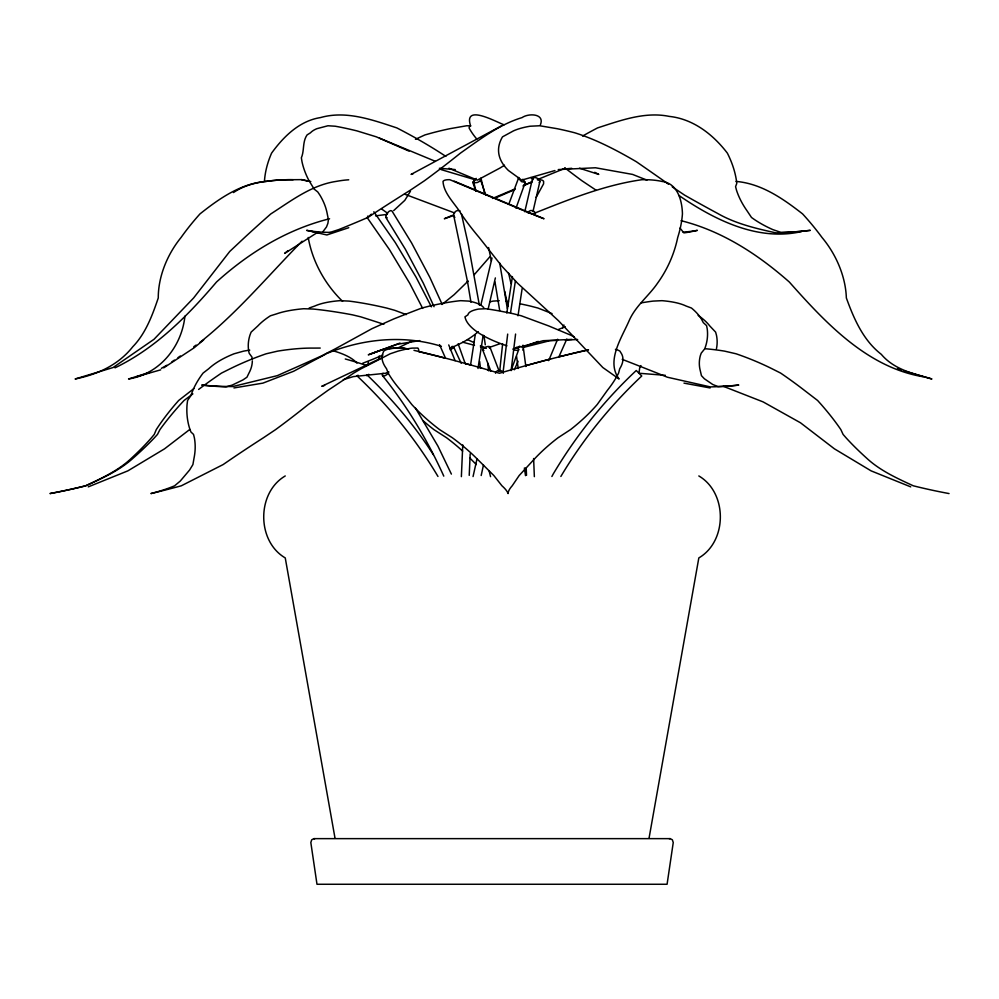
<?xml version="1.0" encoding="UTF-8"?>
<svg xmlns="http://www.w3.org/2000/svg" width="999" height="999" viewBox="0 0 999 999"><rect width="100%" height="100%" fill="white"/><g stroke="black" fill="none" stroke-linecap="round" stroke-linejoin="round"><path stroke-width="1.5" d="M368.231 365.272L368.256 361.8M461.376 476.648L462.762 444.917M469.23 475.362L470.167 453.808M475.786 191.009L472.802 182.367L475.049 179.271M499.687 371.303L502.622 343.918M503.071 372.365L507.692 334.091M511.126 370.629L515.584 334.053M475.811 190.622L473.638 181.631L476.211 178.371M480.906 178.122C481.443 181.256 476.286 184.016 473.813 182.155L473.638 181.631M506.793 313.037L512.425 276.611M470.566 365.01L475.249 334.665M477.997 368.481L483.166 335.239M510.551 312.712L515.397 280.919M517.994 315.809L522.127 288.674M184.927 316.134C181.756 346.603 159.728 374.038 128.546 378.983L150.112 372.19M649.1 837.899L698.825 557.929C727.509 541.183 727.509 492.694 698.825 475.949M480.919 304.757L492.007 258.004M488.086 309.303L495.367 277.922M473.051 476.573L477.023 458.741M481.181 475.499L483.479 464.96M528.259 213.187C528.608 209.166 534.39 209.99 535.464 213.187M524.787 211.751L532.604 178.122C535.102 176.348 539.497 178.684 539.86 181.631L532.966 211.601M508.866 204.033L518.768 177.46M515.971 208.292L525.249 182.367L522.802 179.271M511.376 369.593L518.681 349.7M540.359 124.912C545.167 113.461 528.583 113.012 522.09 117.582C499.163 124.513 479.72 139.535 460.402 153.147A202.922 39.048 -35.6 0 1 424.413 180.782L410.239 190.247A198.489 16.696 -31.3 0 0 377.859 210.864L367.869 217.457A177.223 14.086 -25.6 0 1 338.748 229.583L330.057 232.405M548.676 360.651L557.629 339.235M539.86 181.631L539.198 182.542M410.452 191.234L404.82 200.349L393.706 210.577M514.323 369.78L518.081 361.251M562.699 327.847L563.973 325M558.703 357.255L566.82 339.048M367.819 216.046L367.32 217.807L389.448 249.6L409.802 283.491L422.677 308.391M525.249 182.367L521.553 181.631L518.206 177.909M551.885 476.498L553.321 473.838C575.961 435.701 603.92 400.849 636.251 370.504L641.745 375.999C610.302 405.557 582.929 439.36 560.864 476.461M536.113 197.402L543.581 183.841L543.618 181.418A80.569 12.65 -26.1 0 0 537.537 179.708M371.353 214.161L367.32 217.807M489.71 256.968L474.3 274.65M468.169 281.031L454.145 294.668L441.97 304.495M322.777 231.88L326.498 226.948L327.897 223.314L328.421 219.593L327.185 213.599A193.681 89.723 6.3 0 0 319.905 195.13L317.769 191.958L314.348 189.261M358.017 375.199L357.255 375.911M302.085 241.196C268.394 275.362 237.512 312.712 199.688 342.607M288.037 250.612L284.64 253.421L318.082 232.043M203.671 339.922L194.006 347.877L163.736 367.832M192.882 393.893L184.041 400.474L180.332 404.495A169.068 44.68 -37.9 0 0 159.915 429.645L157.492 434.403L154.47 437.724A173.476 46.279 -31.4 0 1 133.391 457.917C119.818 470.367 102.41 478.196 85.827 485.801A173.476 47.877 -10.4 0 1 49.95 493.568A173.476 49.475 -9.4 0 0 85.539 485.801C101.711 478.259 118.769 470.454 131.743 457.917A173.476 51.061 -30.6 0 0 151.511 437.724L154.271 434.403L156.256 429.645A169.068 50.187 -37.1 0 1 175.15 404.495L178.671 400.474L191.771 390.259A169.068 49.65 -28.8 0 1 193.868 388.611M189.835 429.408L164.548 448.826L127.884 470.854L88.249 486.875M166.845 365.272L161.351 368.356M309.166 308.017L314.847 306.006A84.478 25.037 8.9 0 1 339.885 300.674L349.051 301.099A84.603 16.683 14.5 0 1 386.838 308.104L394.655 310.289A131.269 12.388 20.2 0 1 406.256 314.61M193.756 346.74L196.129 345.092M171.928 361.8L174.35 360.139M177.972 357.654L180.382 355.994M285.252 475.949C256.556 492.694 256.556 541.183 285.252 557.929L334.965 837.899M366.695 375.749L368.818 374.325M233.466 192.557C243.119 186.001 254.458 182.755 265.946 181.418A80.569 34.977 -10 0 1 292.507 179.708L301.81 179.633L310.801 181.543M114.997 367.832C155.594 348.276 187.637 315.921 216.496 282.018C248.913 252.685 286.875 229.395 329.583 218.756M501.461 125.862L411.064 174.413L413.062 173.814M325.337 354.345L293.619 371.266L262.912 383.129L233.928 387.949M382.53 357.417L321.778 386.301L324.65 385.427M519.867 346.154L515.009 348.414L543.194 340.709L571.977 339.385M415.447 139.298L424.962 134.915L432.592 132.792A84.703 16.921 -17.8 0 1 449.95 128.684L466.67 125.762L470.941 125.849M382.904 355.07L372.677 359.353A173.476 2.885 -21.4 0 0 362.637 363.286M531.718 182.068L522.952 185.989M387.924 372.202L385.602 373.251L353.321 376.611L343.281 379.695M450.074 348.414L462.187 342.645A131.269 45.817 -4.6 0 0 478.221 331.656M514.747 189.61L494.892 198.227M452.834 215.172L444.343 218.756L453.471 215.559M492.482 198.451L515.134 188.898M523.626 185.315L532.117 181.731M537.375 179.62L559.552 170.517A141.021 5.295 -23.4 0 0 565.084 168.219M522.39 347.302L531.555 343.843A131.269 7.517 -17.3 0 1 538.249 341.396M382.742 349.475L368.281 354.82L397.477 344.243L419.755 340.609M370.941 353.858L400.05 343.044M499.65 343.843L489.06 347.527M325.836 353.858C362.162 338.823 403.521 334.465 441.383 346.316M348.776 227.697L326.873 234.965L311.775 231.518M554.932 170.542L521.728 180.132L508.454 170.517A141.021 56.044 -2.3 0 1 502.509 136.851L513.411 130.906A84.103 25.899 7.7 0 1 530.094 126.224L539.735 125.762L557.067 128.684A84.703 18.319 17.2 0 1 574.775 132.792C596.341 139.548 616.87 150.362 636.326 161.713A197.103 9.228 34.2 0 1 663.536 180.682L668.493 184.191M136.713 376.66L160.714 369.83M522.39 347.677L549.787 340.709L557.529 340.372M387.187 217.807C383.266 217.27 389.223 208.928 391.92 210.901L411.6 242.944L429.845 277.385L442.02 304.071M313.911 838.636L311.725 839.772L310.826 842.532L316.983 884.265L667.082 884.265L673.251 842.532L672.339 839.772L670.167 838.636L313.911 838.636L314.71 838.773M669.367 838.773L670.167 838.636M801.722 231.518C757.841 241.708 714.297 219.78 678.945 195.467M375.549 215.871L387.387 214.348M562.899 169.081L571.728 168.319M474.113 182.767L472.802 182.367M558.254 169.58L595.479 167.77L632.579 174.413L646.927 180.145M565.259 340.047L577.647 339.51M499.25 300.711L493.169 301.099A84.603 20.704 11.7 0 0 489.722 301.898M402.497 348.052L399.325 348.102A84.603 18.407 16.7 0 0 389.235 348.589M320.242 348.064L313.411 348.102A84.603 23.227 -13.5 0 0 277.672 351.124L266.196 353.783A84.478 22.877 -21.8 0 0 230.232 368.731L221.528 373.077A169.068 45.217 -29.6 0 0 198.626 389.435M665.359 375.324L638.998 373.251L639.66 368.069A131.269 36.838 4.5 0 1 640.971 365.584M439.373 168.282L455.269 169.58M736.051 181.418C761.475 183.554 783.104 198.714 802.609 213.923A212.874 104.083 31.2 0 1 821.99 237.462C835.976 254.121 845.629 276.248 846.353 297.939C853.908 318.843 863.261 340.397 881.293 354.333C894.13 369.593 913.623 373.863 931.917 378.983L904.145 370.916M683.99 383.129L710.127 387.949M301.361 179.633L308.192 181.219M922.577 376.66C866.657 366.995 825.349 322.565 789.31 282.018C757.929 254.358 722.052 230.931 681.068 220.692M462.699 342.195L474.5 345.304M480.394 346.853L484.815 348.027M487.862 369.88L499.425 373.251L517.257 368.069A131.269 10.914 -16.2 0 1 587.999 350.037M478.633 367.232A131.269 9.89 16.3 0 1 481.593 368.069L490.509 370.641M441.034 169.58L474.875 179.695M579.495 168.232L598.776 174.413L594.717 172.29M897.489 368.781L901.485 370.055M404.508 194.118L454.62 212.962M506.93 345.841L501.261 343.843A131.269 38.774 4 0 1 464.96 316.82L467.969 314.847A84.603 16.021 9.6 0 1 478.621 309.066L485.614 308.728A84.478 7.343 14.9 0 1 513.798 313.861L521.266 315.784A169.068 1.249 20.1 0 0 548.651 325.911L570.267 334.965A169.068 17.532 25.9 0 0 574.275 336.975M533.416 214.685L544.03 218.756L454.108 181.131M723.313 386.301L763.136 401.91L800.474 422.777L834.415 448.826L871.078 470.854L910.738 486.875M379.495 138.149L435.252 161.276M516.308 207.555L522.265 210.065M523.501 210.577L532.055 214.161C567.619 200.025 604.008 185.04 641.957 179.708A80.569 30.12 -17 0 1 661.887 181.418C677.659 183.167 682.142 200.712 682.442 213.923A212.874 137.163 -12.7 0 1 677.722 237.462C674.325 253.871 667.507 269.368 657.554 283.167C648.613 296.241 635.601 305.769 629.108 320.754C621.628 337.962 605.794 361.126 619.08 378.983L602.847 367.545L558.516 320.754L517.507 283.167L501.61 265.909L479.17 237.462A212.874 96.254 33.2 0 1 461.188 213.923C455.069 203.521 443.768 193.769 443.007 181.418A80.569 13.624 25.8 0 1 449.825 179.708L505.694 203.097M507.005 203.659L515.134 207.068M460.027 210.901C456.93 209.091 452.809 212.725 453.821 216.046L467.582 281.943M530.781 177.547L533.454 178.846M480.444 345.592L486.301 348.414M596.166 190.247L581.98 180.782A202.922 42.87 35.2 0 1 564.897 167.907M381.63 209.016L387.662 213.262M698.151 315.409L698.738 315.784A169.068 58.192 -0.2 0 1 709.752 325.911L715.609 332.118L716.408 334.965A169.068 73.926 5.7 0 1 716.42 348.813M504.045 124.788C496.728 122.278 464.036 103.709 470.292 124.912L469.055 127.897A145.292 57.393 15.3 0 0 476.81 139.073M672.227 186.825L684.59 195.13A193.681 21.691 27.6 0 0 717.944 213.599C735.651 223.739 756.268 228.559 775.961 232.879A169.068 57.855 4 0 0 810.289 230.344A166.433 50.524 -18.1 0 1 780.993 232.405L772.764 229.583A177.223 76.636 -4.1 0 1 751.485 217.457L747.077 210.864A198.489 102.123 6.8 0 1 736.513 190.247L735.576 186.651L736.75 183.516L736.463 180.782A202.922 114.435 14.8 0 0 727.372 153.147C713.249 134.665 693.381 118.956 669.255 116.396C644.879 111.389 620.504 120.504 597.589 127.897A145.292 35.327 -24 0 0 582.554 136.064M476.311 464.585L469.742 457.917M454.857 217.42L453.821 216.046M366.883 374.75C391.945 398.776 414.61 425.449 433.354 454.695M357.13 375.999C388.561 405.557 415.921 439.36 437.974 476.461M342.607 301.348C325.025 284.428 312.375 261.463 308.216 237.462M382.53 375.636C407.217 406.306 427.622 440.247 443.781 476.123M373.851 211.751L395.304 242.582L415.996 277.048L431.406 306.843M313.998 188.799L309.028 180.682A197.103 111.039 2 0 1 301.998 161.713L301.361 157.805C304.495 150.599 302.285 141.833 307.08 134.915L310.477 132.792A84.703 25 12.5 0 1 316.87 128.684L327.959 125.762L335.214 126.224A84.103 11.613 17.8 0 1 357.005 130.906L376.373 136.851A141.021 3.434 23.5 0 0 409.066 151.124M415.459 408.091L437.887 446.053L451.386 474.1M385.814 217.42L405.344 249.238L423.326 283.167L434.053 306.693M680.032 228.084L683.84 232.879A169.068 11.101 -20.1 0 0 697.377 230.344A166.433 49.338 18.5 0 1 683.054 232.105M453.646 346.94L461.163 363.274M448.738 344.93L455.107 360.651M439.535 344.655L445.104 357.255M532.742 179.957L532.405 178.646M458.154 343.781L465.259 363.786M489.96 347.128L499.238 371.428M482.629 349.7L490.771 371.016M480.869 180.807L485.864 195.329M489.073 470.729L490.559 476.648M481.081 178.646L484.715 193.694M508.591 273.102L511.051 283.666M504.657 291.296L507.979 306.243M461.401 213.736L468.256 244.28L479.358 305.145M488.598 247.54L491.383 261.026M499.712 263.062L507.305 308.404M494.98 281.905L499.675 310.439M467.432 281.144L470.954 302.235M252.297 359.353L251.948 357.043L249.188 353.296A169.068 72.964 -7.2 0 1 250.012 334.965L251.124 332.118L257.879 325.911A169.068 58.129 -0.9 0 1 270.429 315.784L276.623 313.861A84.478 21.866 4.8 0 1 303.721 308.728L313.486 309.066A84.603 14.173 10.8 0 1 352.485 314.847L360.664 316.82A131.269 9.69 17.1 0 1 383.866 324.3M524.4 467.957L525.499 475.636M483.966 335.614L485.277 344.792M522.989 345.167L525.836 366.533M516.595 356.456L518.194 368.481M487.699 363.161L488.623 370.841M479.645 361.463L480.382 367.57M533.616 458.516L534.353 476.648M526.198 467.669L526.51 475.362M949.05 493.568A173.476 48.689 9.9 0 1 913.298 485.801C896.915 478.234 879.682 470.417 866.395 457.917A173.476 48.689 31 0 1 845.978 437.724L843.081 434.403L840.871 429.645A169.068 47.453 37.5 0 0 821.203 404.495L817.594 400.474L804.282 390.259A169.068 47.453 29.2 0 0 780.619 373.077L771.965 368.731A84.478 23.714 21.4 0 0 736.051 353.783L724.537 351.124A84.603 23.751 13.1 0 0 705.431 348.751M483.903 350.362A3.884 1.474 -20.9 0 1 483.316 348.451A3.884 1.474 -20.9 0 1 488.174 346.466A3.884 1.474 -20.9 0 1 489.597 348.039M462.637 451.061A173.476 85.752 18.8 0 0 446.516 437.724L433.966 429.645A169.068 98.789 20.2 0 1 423.376 420.979M451.823 346.566A3.884 1.199 -24.7 0 1 453.534 347.327A3.884 1.199 -24.7 0 1 450.124 349.7M498.401 370.592A3.884 2.747 0 0 1 500.424 370.592M249.762 350.149A84.603 30.007 1.1 0 0 243.644 351.124L234.078 353.783A84.478 37.275 -5.2 0 0 208.729 368.731L203.084 373.077A169.068 87.65 -11.5 0 0 192.894 390.259L190.846 395.716L187.575 400.474L187.063 404.495A169.068 100.474 -18.8 0 0 190.022 429.645L190.959 432.018L193.519 434.403L194.355 437.724A173.476 92.895 -13.1 0 1 194.068 457.917L192.907 464.585L189.585 470.029L180.307 481.019L174.6 485.801A173.476 55.569 3.5 0 1 150.899 493.568A173.476 18.157 -18.1 0 0 181.306 485.801L223.102 464.585L232.842 457.917A173.476 19.181 -34.1 0 1 263.486 437.724L275.549 429.645A169.068 28.634 -39.4 0 0 308.279 404.495L328.072 390.259A169.068 15.809 -32.7 0 0 353.708 373.077L361.163 368.731A84.478 1.386 -26.7 0 0 390.184 353.783L398.052 351.124A84.603 5.944 -20.4 0 1 413.698 348.102L417.894 348.052A131.269 21.429 -14.1 0 1 418.643 350.986M516.346 347.327A3.884 1.523 20.2 0 1 518.256 350.174A3.884 1.523 20.2 0 1 512.837 349.051M388.836 371.878A3.884 1.798 -37.2 0 1 384.253 375.911A3.884 1.798 -37.2 0 1 383.054 373.251M333.766 350.986A131.269 36.551 -5 0 1 356.943 363.161M506.106 301.348A84.478 12.475 17.4 0 1 508.441 301.698M520.017 303.796A84.478 12.475 17.4 0 1 530.144 306.006L537.862 308.017A169.068 9.715 22.9 0 1 552.06 313.611M412.375 340.959A169.068 15.085 -26 0 1 397.49 348.164M483.978 308.104A84.603 21.603 -10.9 0 0 468.693 301.099L460.639 300.674A84.478 13.849 -17 0 0 429.87 306.006L421.853 308.017A169.068 13.349 -22.7 0 0 393.756 318.943L371.865 328.721A169.068 1.474 -28.8 0 1 335.164 348.888L321.79 355.794A173.476 10.352 -24 0 1 288.062 370.841L277.31 375.649L232.717 386.563A173.476 50.387 -8.6 0 1 201.761 385.065A173.476 22.965 13.2 0 0 225.974 386.913L232.243 385.077L242.932 379.932L246.953 377.21L249.076 372.839A173.476 62.999 -2.3 0 0 252.322 360.851M523.014 349.5A3.884 1.286 23.7 0 1 522.889 350.174M403.758 348.314A131.269 9.89 16.3 0 1 407.654 349.151M418.756 351.648A131.269 9.89 16.3 0 1 445.554 358.266M465.434 363.561A131.269 9.89 16.3 0 1 471.266 365.172M467.445 339.598A131.269 12.388 20.2 0 1 474.15 342.645M378.958 358.454A84.478 29.583 17.4 0 1 379.195 356.019M558.478 329.47A131.269 10.877 -20.4 0 1 565.259 326.723M495.529 373.251A3.884 2.747 1.6 0 1 499.35 370.504A3.884 2.747 1.6 0 1 503.309 373.251M615.434 349.35A84.603 19.056 -16.4 0 1 619.917 351.124L621.54 353.783A84.478 30.232 -16.9 0 1 619.73 368.731L618.593 373.077A169.068 80.457 -17.7 0 1 607.429 390.259L597.227 404.495A169.068 100.075 -19.1 0 1 570.479 429.645L558.079 437.724A173.476 87.088 -18 0 0 535.427 457.917L519.143 475.561L512.212 485.801A173.476 29.97 -16.3 0 0 508.079 493.568A173.476 27.26 16.8 0 0 501.948 485.801L493.868 475.561L476.111 457.917A173.476 84.366 19.7 0 0 452.322 437.724L439.635 429.645A169.068 97.427 21.3 0 1 411.788 404.495L400.649 390.259A169.068 77.81 19.3 0 1 388.161 373.077L386.538 368.731A84.478 28.909 18 0 1 382.729 353.783L383.703 351.124A84.603 17.732 17 0 1 400.749 348.102L403.696 348.052A131.269 8.854 16.5 0 1 408.691 349.151M413.973 350.349A131.269 8.854 16.5 0 1 481.618 368.069M622.215 359.353A173.476 4.983 21.3 0 1 656.518 372.839L667.332 377.21L710.389 386.913A173.476 39.71 7.5 0 0 738.773 385.065A173.476 25.899 -16.9 0 1 717.969 386.563L712.774 384.515L704.332 378.746L701.435 375.649L700.324 370.841A173.476 70.592 -3.2 0 1 700.299 355.794L701.211 353.171L704.682 348.888A169.068 81.481 1.3 0 0 707.192 328.721L706.58 325.637L703.296 322.615L701.348 318.943A169.068 65.197 -4.4 0 0 691.433 308.017L686.013 306.006A84.478 24.6 -9.5 0 0 661.962 300.674L653.046 301.099A84.603 15.984 -14.8 0 0 641.333 302.847M345.279 358.991A131.269 34.353 7.5 0 1 366.67 365.584M526.086 365.584A131.269 9.89 -16.3 0 1 550.499 358.991M560.102 356.518A131.269 9.89 -16.3 0 1 588.498 349.737M320.017 232.73A169.068 13.024 19.9 0 1 306.631 230.344A166.433 50.986 -18 0 0 330.057 232.405M445.854 156.418A145.292 32.08 24.7 0 0 396.84 127.909C372.502 119.917 346.216 110.24 320.492 117.582C299.35 120.854 283.404 136.801 271.578 153.147A202.922 116.646 -12.7 0 0 264.485 180.782M504.483 165.21A145.292 58.529 -14.6 0 1 499.95 168.057L477.36 180.132L454.383 170.517A141.021 3.434 23.5 0 1 448.938 168.219M348.738 179.808A80.569 20.967 -23.3 0 0 336.076 181.418C311.501 185.09 291.171 200.836 270.816 213.923A212.874 31.98 -41 0 0 244.668 237.462L229.758 251.448L193.644 297.939L154.008 339.298L113.074 367.545L75.112 378.983C97.552 374.488 118.294 365.06 132.792 346.74C145.654 333.504 152.41 315.234 158.267 297.939C158.192 276.411 167.445 254.158 181.081 237.462A212.874 106.731 -30.4 0 1 199.962 213.923C219.206 198.626 240.697 183.516 265.984 181.418A80.569 37.063 -2.5 0 1 293.132 179.708"/></g></svg>
